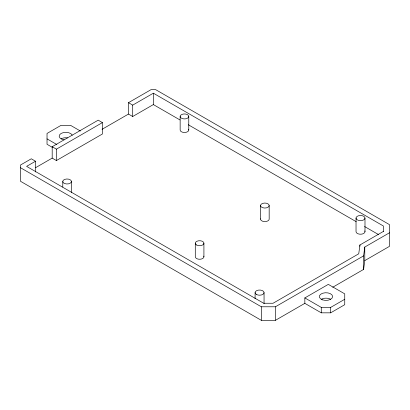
<?xml version="1.0" encoding="UTF-8"?>
<svg xmlns="http://www.w3.org/2000/svg" width="410" height="410" viewBox="0 0 410 410"><rect width="100%" height="100%" fill="white"/><g stroke="black" fill="none" stroke-linecap="round" stroke-linejoin="round"><path stroke-width="0.61" d="M383.396 231.424L359.924 244.98L358.75 253.79L273.07 303.251L263.681 303.251L26.604 166.378L35.521 161.227L35.521 171.98M332.725 287.246L363.603 269.416L363.603 255.866L364.777 247.056L389.5 232.783M363.603 269.416L364.777 260.611L364.777 247.056M269.17 205.543A4.315 2.491 0 0 1 262.697 207.701A4.315 2.491 0 0 1 262.697 203.386A4.315 2.491 0 0 1 269.17 205.543L269.17 219.094A4.315 2.491 0 0 1 264.855 221.584A4.315 2.491 0 0 1 260.54 219.094L260.601 218.843M52.188 158.111L52.188 146.724L98.195 120.161L102.423 122.6L102.423 133.988L56.416 160.551L52.188 158.111L35.696 167.634M102.049 129.324L128.479 114.067L128.479 102.679L151.013 89.672L155.708 89.672L389.5 224.649L389.5 246.333L364.777 260.611M52.188 146.724L56.416 149.163L102.423 122.6M128.479 102.679L132.702 105.119L153.361 93.193L383.396 226.007L383.396 231.696M128.479 114.067L132.702 116.507L153.361 104.581L179.964 119.94M20.5 167.731L261.334 306.777L275.417 306.777L363.603 255.866M304.84 303.344L304.84 297.921L328.313 284.371L344.743 293.857L344.743 304.697L330.66 312.83L321.271 312.83L304.84 303.344L275.417 320.328L261.334 320.328L20.5 181.281L20.5 165.02L31.298 158.788L35.521 161.227M304.84 297.921L321.271 307.408L330.66 307.408L344.743 299.279M188.282 124.742L356.234 221.707M364.551 226.51L378.409 234.51M80.355 131.005L70.499 125.311L61.11 125.311L47.027 133.445L47.027 144.284L52.5 147.446M47.027 138.867L56.882 144.556M364.992 218.079A4.479 2.588 0 0 1 358.268 220.319A4.479 2.588 0 0 1 358.268 215.839A4.479 2.588 0 0 1 364.992 218.079L364.992 231.629M359.924 244.98L359.924 246.246M356.029 218.079L356.029 231.629A4.479 2.588 0 0 0 361.097 234.197A4.479 2.588 0 0 0 364.838 230.958M330.66 307.408L330.66 312.83M321.271 307.408L321.271 312.83M275.417 306.777L275.417 320.328M264.055 292.617L264.055 303.702M261.334 306.777L261.334 320.328M260.54 205.543L260.54 219.094M255.092 292.617L255.092 298.777M203.919 243.217L203.919 256.768M195.288 243.217L195.288 256.768A4.315 2.491 0 0 0 200.162 259.238A4.315 2.491 0 0 0 203.77 256.127M188.774 116.435A4.315 2.491 0 0 1 182.301 118.592A4.315 2.491 0 0 1 182.301 114.277A4.315 2.491 0 0 1 188.774 116.435L188.774 129.99M180.144 116.435L180.144 129.99A4.315 2.491 0 0 0 185.023 132.461A4.315 2.491 0 0 0 188.631 129.345M153.361 93.193L153.361 104.581M132.702 105.119L132.702 116.507M71.412 181.486A4.315 2.491 0 0 1 64.939 183.644A4.315 2.491 0 0 1 64.939 179.329A4.315 2.491 0 0 1 71.412 181.486L71.412 192.577M62.781 181.486L62.781 187.032M56.416 149.163L56.416 160.551M64.083 139.856A6.637 3.833 0 0 1 61.11 133.445A6.637 3.833 0 0 1 72.216 135.162M61.11 138.867A6.637 3.833 0 0 1 67.522 137.873M321.271 299.279A6.637 3.833 0 0 1 330.66 299.279M256.409 294.447A4.479 2.588 0 0 0 263.902 293.283A4.479 2.588 0 0 0 258.418 290.116A4.479 2.588 0 0 0 256.409 294.447M322.644 299.889A6.637 3.833 0 0 0 332.607 296.568A6.637 3.833 0 0 0 322.644 293.247A6.637 3.833 0 0 0 322.644 299.889M196.549 244.98A4.315 2.491 0 0 0 203.77 243.863A4.315 2.491 0 0 0 198.486 240.808A4.315 2.491 0 0 0 196.549 244.98"/></g></svg>
